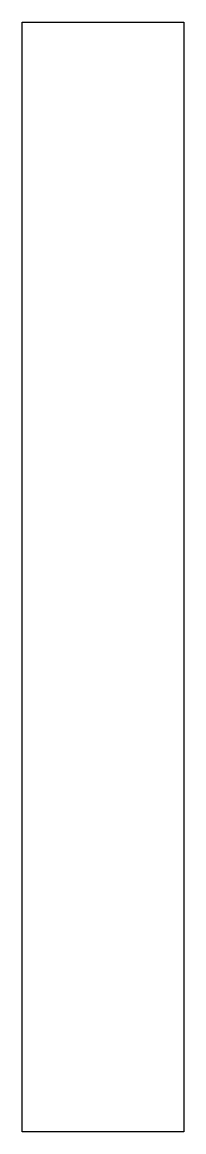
# Model space of a CAD drawing. Header units: millimetres. Extents: x 3226 to 3264, y 1372 to 1633.
import ezdxf

# ---------------------------------------------------------------- set-up
doc = ezdxf.new("R2010")
doc.units = ezdxf.units.MM
doc.layers.add('2_CUT_LINE', color=7, linetype='Continuous')

msp = doc.modelspace()

# ---------------------------------------------------------------- linework, layer by layer
at = {"layer": '2_CUT_LINE', "color": 5, "linetype": 'CONTINUOUS', "lineweight": 25, "true_color": 0x2465d8}
for p, q in [((3225.8, 1371.6), (3225.8, 1632.87075)), ((3225.8, 1632.87075), (3263.9, 1632.87075)), ((3263.9, 1632.87075), (3263.9, 1371.6)), ((3263.9, 1371.6), (3225.8, 1371.6))]:
    msp.add_line(p, q, dxfattribs=at)

doc.saveas('drawing.dxf')
